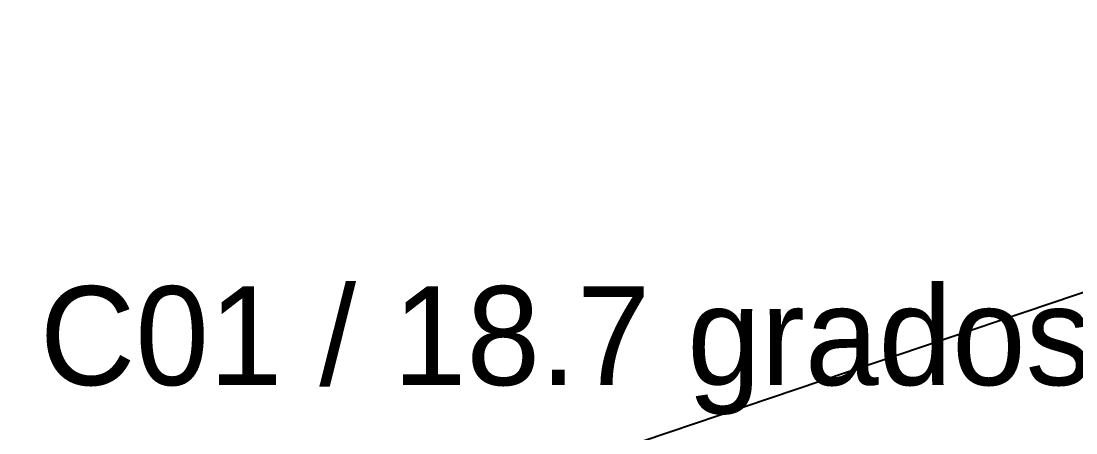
# Model space of a CAD drawing. Header units: millimetres. Extents: x -191664 to 191490, y -197311 to 10263.
# Drawn here: x 6400 to 9064, y 3349 to 4390 of the extents above; entities that cross this region are included whole.
import ezdxf

# ---------------------------------------------------------------- set-up
doc = ezdxf.new("R2010")
doc.units = ezdxf.units.MM
doc.layers.add('COTAS_P', color=1, linetype='Continuous', lineweight=0)
doc.layers.add('TEXTOS', color=4, linetype='Continuous', lineweight=0)
doc.dimstyles.new('PLANTA_100', dxfattribs={"dimtxt": 250, "dimasz": 150, "dimexe": 150, "dimexo": 80, "dimgap": 100, "dimtad": 1, "dimtih": 1, "dimtoh": 1, "dimdec": 1, "dimdsep": 46, "dimcen": 0.09, "dimclrd": 1, "dimclre": 1, "dimclrt": 1, "dimadec": 0, "dimazin": 0, "dimtfac": 1, "dimtdec": 4, "dimtofl": 0, "dimtmove": 0, "dimatfit": 3, "dimfxl": 1, "dimtolj": 1, "dimtzin": 0, "dimarcsym": 0})

# ---------------------------------------------------------------- blocks, each defined once
blk = doc.blocks.new('*D6')
at = {"layer": 'COTAS_P', "color": 1, "lineweight": -2, "transparency": 16777216}
for p, q in [((10918.9, 3565.8), (10640.4, 4390)), ((1835.3, 1255.9), (10546.3, 4199.9)), ((1923.7, 525.8), (1645.2, 1350))]:
    blk.add_line(p, q, dxfattribs=at)
at = {"layer": 'COTAS_P', "color": 1, "transparency": 16777216}
for points in [[(10538.3, 4223.6), (10554.3, 4176.2), (10688.4, 4247.9)], [(1827.3, 1279.6), (1843.3, 1232.2), (1693.2, 1207.9)]]:
    blk.add_solid(points, dxfattribs=at)
at = {"layer": 'Defpoints', "color": 0, "transparency": 16777216}
for p in [(10688.4, 4247.9), (10944.5, 3490.1), (1949.4, 450)]:
    blk.add_point(p, dxfattribs=at)

msp = doc.modelspace()

# ---------------------------------------------------------------- texts
at = {"layer": 'TEXTOS'}
msp.add_text('C01 / 18.7 grados P / exterior 9871.2 P', height=250, dxfattribs=at).set_placement((6446.94, 3470.03))

# ---------------------------------------------------------------- dimensions: what is measured, and where the dimension line sits
at = {"layer": 'COTAS_P'}
dim = msp.add_aligned_dim(p1=(1949.36, 450), p2=(10944.53, 3490.06), distance=800, text='<> P', dimstyle='PLANTA_100', dxfattribs=at)
dim.commit()
dim.dimension.update_dxf_attribs({"geometry": '*D6', "text_midpoint": (6190.8, 2727.91)})

doc.saveas('drawing.dxf')
